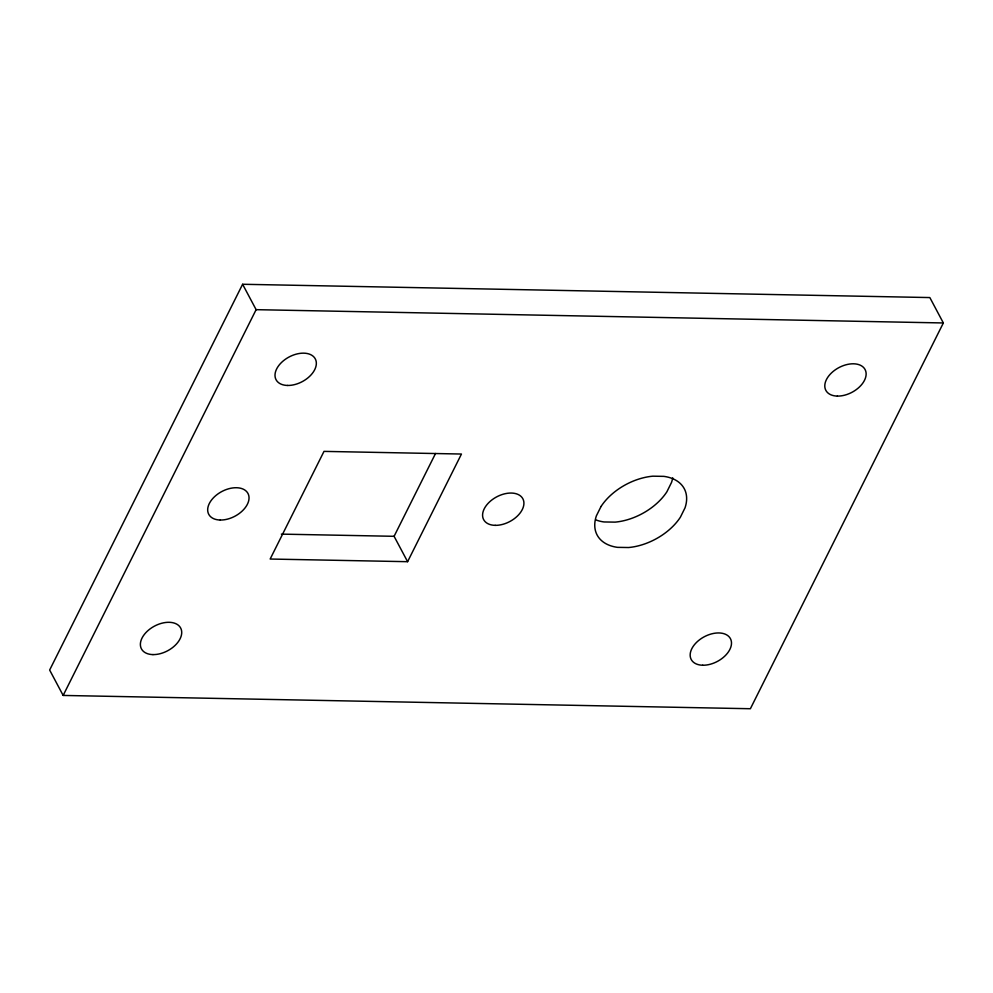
<?xml version="1.0" encoding="UTF-8"?>
<svg xmlns="http://www.w3.org/2000/svg" width="993" height="993" viewBox="0 0 993 993"><rect width="100%" height="100%" fill="white"/><g stroke="black" fill="none" stroke-linecap="round" stroke-linejoin="round"><path stroke-width="1.49" d="M242.615 284.271L49.65 670.039L63.155 695.435L750.385 708.729L943.35 322.961L929.845 297.565L242.615 284.271L256.12 309.667L63.155 695.435M407.602 561.69L461.46 454.037L324.003 451.381L270.158 559.034L407.602 561.69L394.097 536.307L435.53 453.491M256.12 309.667L943.35 322.961M281.367 534.122L394.097 536.307M672.72 477.832A49.34 31.056 -28 0 1 671.516 482.449L666.874 491.82A49.34 31.056 -28 0 1 615.089 522.132L604.029 521.958A49.34 31.056 -28 0 1 595.775 519.873M601.026 506.504L596.371 515.864A49.34 31.056 -28 0 0 617.534 547.354L628.594 547.528A49.34 31.056 -28 0 0 680.379 517.216L685.021 507.845A49.34 31.056 -28 0 0 663.858 476.367L652.798 476.181A49.34 31.056 -28 0 0 601.026 506.504M287.598 385.458A22.206 13.976 -28 0 0 316.196 361.551A22.206 13.976 -28 0 0 283.228 360.918A22.206 13.976 -28 0 0 287.598 385.458M220.285 520.034A22.206 13.976 -28 0 0 248.883 496.128A22.206 13.976 -28 0 0 215.915 495.482A22.206 13.976 -28 0 0 220.285 520.034M152.972 654.598A22.206 13.976 -28 0 0 181.57 630.692A22.206 13.976 -28 0 0 148.602 630.058A22.206 13.976 -28 0 0 152.972 654.598M495.172 525.347A22.206 13.976 -28 0 0 523.77 501.44A22.206 13.976 -28 0 0 490.803 500.807A22.206 13.976 -28 0 0 495.172 525.347M837.384 396.095A22.206 13.976 -28 0 0 865.983 372.189A22.206 13.976 -28 0 0 833.015 371.556A22.206 13.976 -28 0 0 837.384 396.095M702.746 665.236A22.206 13.976 -28 0 0 731.345 641.329A22.206 13.976 -28 0 0 698.389 640.696A22.206 13.976 -28 0 0 702.746 665.236"/></g></svg>
